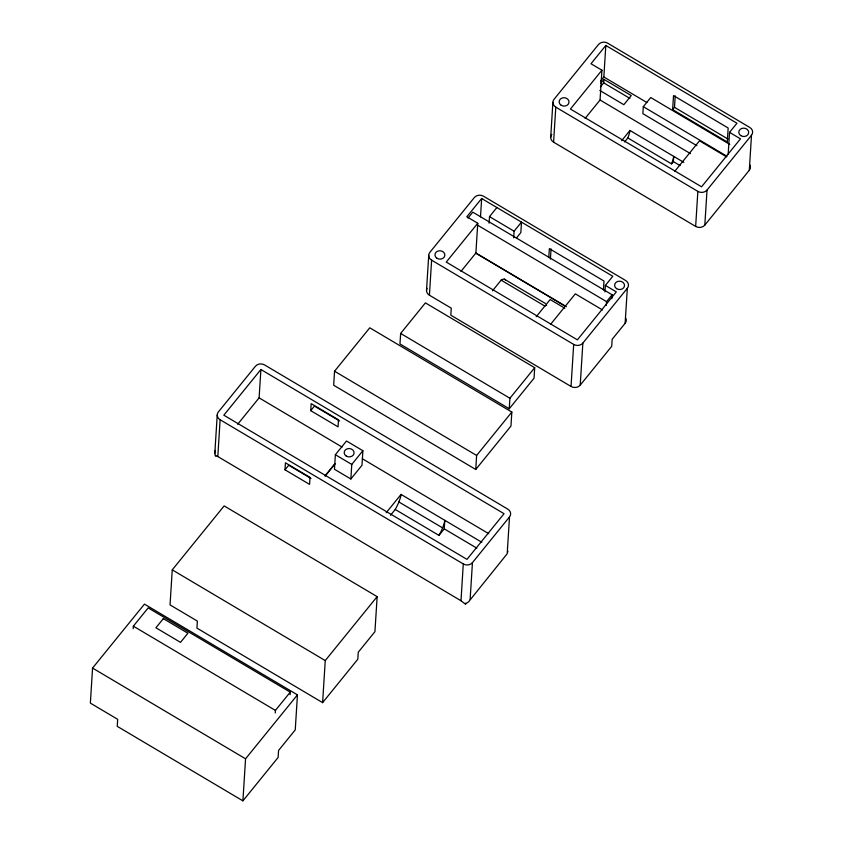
<?xml version="1.0" encoding="UTF-8"?>
<svg xmlns="http://www.w3.org/2000/svg" width="843" height="843" viewBox="0 0 843 843"><rect width="100%" height="100%" fill="white"/><g stroke="black" fill="none" stroke-linecap="round" stroke-linejoin="round"><path stroke-width="1.26" d="M217.231 414.977L214.796 453.576L215.439 455.515M92.561 668.077L90.359 703.115L117.683 719.321L117.24 726.329L242.91 800.85L278.127 757.446L278.569 750.439L295.25 729.89L297.453 694.853L144.459 604.125L92.561 668.077L245.555 758.805L242.91 800.85M133.183 628.73L133.352 626.17L148.178 607.898L290.245 692.145L290.076 694.706M172.257 569.857L170.044 604.895L197.367 621.101L196.925 628.109L322.606 702.63L357.811 659.237L358.254 652.229L374.935 631.67L377.137 596.633L224.143 505.905L172.257 569.857L325.25 660.585L322.606 702.63M460.963 600.732L217.81 456.537L220.118 419.751A6.607 5.595 3.6 0 1 218.369 411.942L255.429 366.262A6.607 5.595 3.6 0 1 264.597 364.935L507.76 509.119A6.607 5.595 3.6 0 1 509.509 516.928L507.201 553.725L468.56 601.849L465.252 604.02L460.995 600.764L463.281 563.946L220.118 419.751M237.694 424.25L259.107 397.864L260.898 369.497L504.051 513.693L466.98 559.373L223.827 415.188L260.898 369.497M284.987 469.804L285.429 462.796L310.024 477.38L309.581 484.388L284.987 469.804L288.696 465.231L311.046 478.487M275.25 712.978L275.419 710.417L290.245 692.145M310.74 410.646L311.172 403.639L338.496 419.835L338.054 426.843L310.74 410.646L314.439 406.073L339.581 420.984M334.555 371.215L333.68 385.23L475.747 469.477L510.953 426.073L511.838 412.058L369.771 327.811L334.555 371.215L476.622 455.462L475.747 469.477M335.377 454.704L334.46 469.266L350.857 478.993L361.974 465.283L362.89 450.72L346.494 441.005L335.377 454.704L351.773 464.43L350.857 478.993M400.636 333.438L399.972 343.944L509.256 408.75L534.04 378.201L534.704 367.696L425.42 302.89L400.636 333.438L509.91 398.244L509.256 408.75M426.516 290.424L428.718 255.397M429.414 295.208L431.616 260.171A6.607 5.595 3.6 0 1 429.856 252.363L474.335 197.547A6.607 5.595 3.6 0 1 483.513 196.219L625.58 280.466A6.607 5.595 3.6 0 1 627.34 288.274L625.127 323.312L612.155 339.297L611.712 346.304L580.216 385.135A6.607 5.595 3.6 0 1 571.038 386.463L450.826 315.177L451.268 308.169L429.414 295.208A6.607 5.595 3.6 0 1 427.074 288.285M401.057 494.419A20.643 5.669 -59.3 0 1 395.241 509.467L438.961 535.389L444.25 528.856L444.788 520.31L401.057 494.419L386.189 512.744M460.963 271.425L475.884 253.037L477.76 223.258L466.832 216.777L481.659 198.505L612.798 276.262L605.379 285.398L604.979 291.857M480.499 216.893L481.659 198.505M489.088 223.195L489.509 216.63L496.917 207.494M470.131 599.405L472.449 562.618L509.509 516.928M513.682 237.779L514.093 231.214L521.511 222.078L520.848 232.584L516.727 237.663M550.69 137.388L552.892 102.351M553.588 142.172L555.79 107.135A6.607 5.595 3.6 0 1 554.03 99.326L598.509 44.51A6.607 5.595 3.6 0 1 607.677 43.183L749.743 127.419A6.607 5.595 3.6 0 1 751.503 135.228L749.301 170.265L704.822 225.092A6.607 5.595 3.6 0 1 695.654 226.419L553.588 142.172A6.607 5.595 3.6 0 1 551.828 134.364M548.793 257.558L549.351 248.643L603.988 281.046L603.43 289.96M550.405 259.096L551.048 248.906M571.038 386.463L573.683 344.418L431.616 260.171M580.216 385.135L582.861 343.09L627.34 288.274M585.126 118.389L600.058 100.001L601.934 70.211L590.996 63.731L605.822 45.459L736.961 123.226L729.553 132.362L728.173 154.311M600.543 81.054L603.841 76.998L605.822 45.459M600.416 86.945L603.714 82.877L603.936 79.379L631.259 95.575L623.841 104.711L599.805 90.454M606.317 305.461L606.56 301.646L612.123 294.787L472.786 212.162L468.013 218.042M611.881 298.612L612.123 294.787M729.775 144.406L650.733 97.535L643.314 106.671L642.872 113.679L696.876 145.691M672.64 109.611L673.525 95.596L728.162 127.999L727.277 142.014L672.64 109.611L674.495 107.335L675.211 95.86M671.534 163.869L673.367 161.614L673.705 156.355A20.643 5.669 -59.3 0 1 671.534 163.869L627.824 137.946A20.643 5.669 -59.3 0 0 629.963 130.465L683.81 162.351M695.654 226.419L697.856 191.382L555.79 107.135M704.822 225.092L707.024 190.054L751.503 135.228M214.807 453.365L215.376 450.404M477.76 223.258L446.253 262.089L577.392 339.845L616.307 291.878L605.379 285.398M601.934 70.211L570.426 109.042L701.566 186.809L740.481 138.842L729.553 132.362M600.637 83.436L603.936 79.379M325.145 475.768L335.029 463.587M325.124 476.095L335.008 463.913M492.502 290.803L501.142 280.15A20.643 5.669 -59.3 0 1 505.61 280.371M351.773 464.43L362.89 450.72M621.712 140.644L629.963 130.465M624.579 141.951L627.824 137.946M536.211 316.726L550.152 299.539L564.757 308.201M390.53 515.273L395.241 509.467M550.468 324.492L575.337 293.838L602.471 309.929M674.642 171.456L699.511 140.802L726.645 156.893M509.91 398.244L534.704 367.696M476.622 455.462L511.838 412.058M245.555 758.805L297.453 694.853M325.25 660.585L377.137 596.633M507.707 552.197L507.907 551.132M217.81 456.537L215.25 455.894M674.495 107.335L728.025 139.074M603.841 76.998L646.887 102.519M603.714 82.877L629.921 98.42M643.314 106.671L726.877 156.218M600.058 100.001L690.491 153.626M673.367 161.614L680.111 165.607M489.509 216.63L514.093 231.214M477.423 225.06L606.56 301.646M475.884 253.037L566.327 306.662M475.652 253.09L565.147 306.157M504.377 279.159L545.358 303.459M501.142 280.15L544.852 306.072A20.643 5.669 -59.3 0 1 546.664 305.177M362.353 458.74L488.74 533.693M259.107 397.864L342.058 447.043M481.859 542.291L444.788 520.31A20.643 5.669 -59.3 0 1 438.961 535.389M398.897 501.964L442.607 527.887M444.25 528.856L476.832 548.171M133.352 626.17L275.419 710.417M465.694 604.031L465.684 603.988A11.813 1.507 81.8 0 1 465.378 603.156M472.449 562.618A6.607 5.595 3.6 0 1 463.281 563.946M215.966 455.599A11.813 6.091 -12.7 0 1 215.429 455.526M707.024 190.054A6.607 5.595 3.6 0 1 697.856 191.382M749.933 164.975A6.607 5.595 3.6 0 1 749.301 170.265M625.991 318.559A6.607 5.595 3.6 0 1 625.127 323.312M582.861 343.09A6.607 5.595 3.6 0 1 573.683 344.418M163.331 618.636L155.913 627.772L180.507 642.355L187.915 633.219L163.331 618.636M346.167 456.021A4.953 4.194 3.6 0 0 354.049 453.302A4.953 4.194 3.6 0 0 347.19 448.824A4.953 4.194 3.6 0 0 346.167 456.021M561.111 105.217A4.953 4.194 3.6 0 0 568.993 102.488A4.953 4.194 3.6 0 0 562.133 98.009A4.953 4.194 3.6 0 0 561.111 105.217M740.786 135.639A4.953 4.194 3.6 0 0 748.668 132.909A4.953 4.194 3.6 0 0 741.798 128.431A4.953 4.194 3.6 0 0 740.786 135.639M436.937 258.253A4.953 4.194 3.6 0 0 444.83 255.524A4.953 4.194 3.6 0 0 437.96 251.045A4.953 4.194 3.6 0 0 436.937 258.253M616.612 288.675A4.953 4.194 3.6 0 0 624.494 285.946A4.953 4.194 3.6 0 0 617.624 281.467A4.953 4.194 3.6 0 0 616.612 288.675"/></g></svg>
